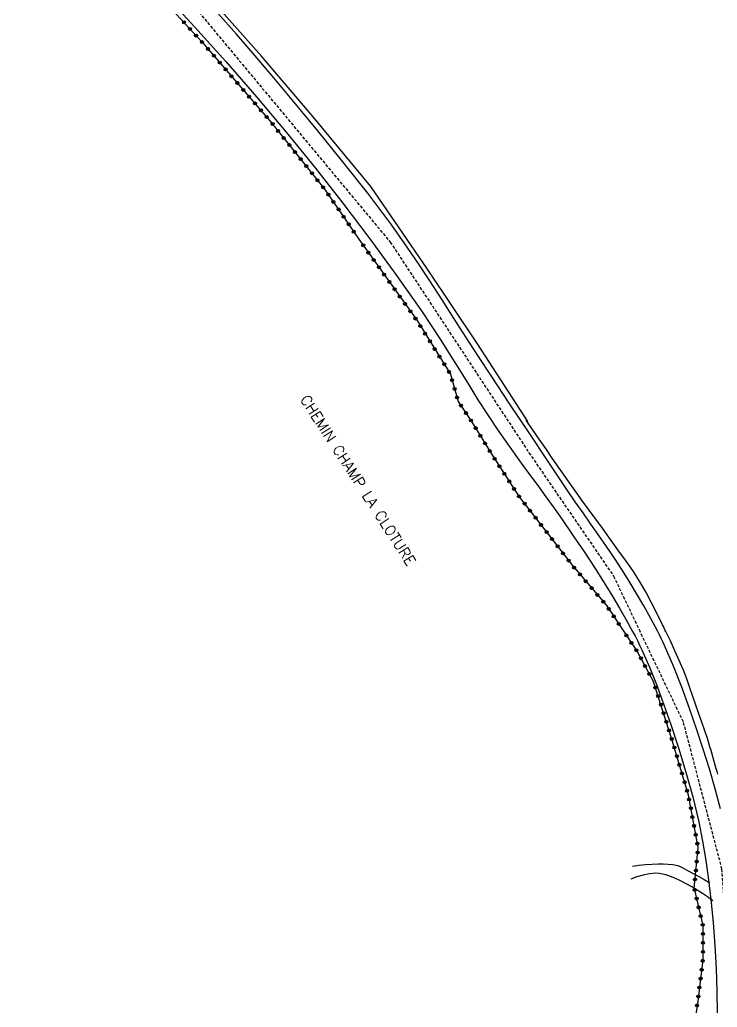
# Model space of a CAD drawing. Header units: millimetres. Extents: x 149000 to 150002, y 151999 to 153000.
# Drawn here: x 149386.9 to 149503.1, y 152608.3 to 152773 of the extents above; entities that cross this region are included whole.
import ezdxf

# ---------------------------------------------------------------- set-up
doc = ezdxf.new("R2010")
doc.units = ezdxf.units.MM
doc.linetypes.add('DASHED', pattern=[0.75, 0.5, -0.25])
doc.layers.get('0').update_dxf_attribs({"linetype": 'CONTINUOUS'})
for name, color, linetype in [('W0001', 6, 'DASHED'), ('W0008', 7, 'CONTINUOUS'), ('W0071', 7, 'CONTINUOUS'), ('w0211', 2, 'CONTINUOUS'), ('W0322', 7, 'CONTINUOUS'), ('w0323', 7, 'CONTINUOUS'), ('W0330', 7, 'CONTINUOUS'), ('W0989', 7, 'CONTINUOUS')]:
    doc.layers.add(name, color=color, linetype=linetype)
doc.styles.get("Standard").update_dxf_attribs({"font": 'romans.shx', "width": 0.85})

# ---------------------------------------------------------------- blocks, each defined once
blk = doc.blocks.new('t323o')
at = {"color": 0, "linetype": 'Continuous'}
for radius in [0.25, 0.15]:
    blk.add_circle((0, 0), radius, dxfattribs=at)
blk = doc.blocks.new('t322o')
at = {"color": 0, "linetype": 'Continuous'}
for radius in [0.25, 0.15]:
    blk.add_circle((0, 0), radius, dxfattribs=at)

msp = doc.modelspace()

# ---------------------------------------------------------------- linework, layer by layer
at = {"layer": 'W0001'}
for points in [[(149415.29, 152775.98), (149448.6, 152735.92), (149471.71, 152700.79), (149485.79, 152680.23), (149490.21, 152671)], [(149488.06, 152540.02), (149491.46, 152553.53), (149498.01, 152573.08), (149503.26, 152591.62), (149505.3, 152609.91), (149503.87, 152631.37), (149497.43, 152655.91), (149490.21, 152671)]]:
    msp.add_lwpolyline(points, dxfattribs=at)
at = {"layer": 'W0008'}
for points in [[(149397.21, 152791.1), (149399.25, 152789.17), (149401.26, 152787.23), (149403.26, 152785.27), (149405.24, 152783.29), (149407.98, 152780.45), (149410.67, 152777.57), (149413.34, 152774.67), (149416.02, 152771.77)], [(149493.16, 152671), (149492.04, 152673.13), (149490.87, 152675.24), (149489.65, 152677.32), (149488.4, 152679.38), (149487.19, 152681.32), (149485.94, 152683.23), (149484.65, 152685.13), (149483.35, 152687.01), (149482.04, 152688.88), (149480.72, 152690.75), (149479.42, 152692.63), (149478.13, 152694.52), (149474.92, 152699.31), (149471.72, 152704.11), (149468.53, 152708.92), (149465.34, 152713.73), (149463.29, 152716.86), (149461.26, 152720), (149459.24, 152723.15), (149457.22, 152726.3), (149455.19, 152729.45), (149453.12, 152732.57), (149451.01, 152735.66), (149448.84, 152738.72), (149444.84, 152744.07), (149440.71, 152749.31), (149436.5, 152754.49), (149432.26, 152759.64), (149429.2, 152763.32), (149426.11, 152766.97), (149422.98, 152770.59), (149419.81, 152774.18)], [(149416.02, 152771.77), (149421.2, 152766.02), (149426.29, 152760.17), (149431.27, 152754.24), (149436.15, 152748.23), (149440.71, 152742.4), (149445.17, 152736.49), (149449.53, 152730.5), (149453.79, 152724.45), (149455.42, 152722.02), (149457.02, 152719.56), (149458.58, 152717.08), (149460.12, 152714.6), (149461.66, 152712.11), (149463.21, 152709.62), (149464.79, 152707.16), (149466.41, 152704.72), (149467.73, 152702.81), (149469.07, 152700.93), (149470.43, 152699.05), (149471.8, 152697.18), (149473.18, 152695.32), (149474.54, 152693.45), (149475.89, 152691.57), (149477.22, 152689.67), (149479.09, 152686.95), (149480.95, 152684.22), (149482.76, 152681.46), (149484.51, 152678.66), (149485.66, 152676.77), (149486.8, 152674.86), (149487.91, 152672.94), (149488.98, 152671)], [(149488.98, 152671), (149489.38, 152670.24), (149489.77, 152669.48), (149490.15, 152668.72), (149490.52, 152667.95), (149491.85, 152664.93), (149493.07, 152661.87), (149494.2, 152658.77), (149495.27, 152655.65), (149496.6, 152651.6), (149497.85, 152647.52), (149498.99, 152643.4), (149499.99, 152639.25), (149500.63, 152636.03), (149501.16, 152632.8), (149501.61, 152629.55), (149501.99, 152626.3), (149502.38, 152622.47), (149502.69, 152618.64), (149502.9, 152614.8), (149503.02, 152610.96), (149503.06, 152607.32)], [(149503.63, 152641.4), (149502.75, 152644.74), (149501.79, 152648.05), (149500.75, 152651.33), (149499.66, 152654.6), (149498.43, 152658.16), (149497.16, 152661.7), (149495.79, 152665.22), (149494.28, 152668.67), (149494.01, 152669.26), (149493.73, 152669.84), (149493.45, 152670.42), (149493.16, 152671)]]:
    msp.add_lwpolyline(points, dxfattribs=at)
at = {"layer": 'W0071'}
for points in [[(149488.96, 152631.85), (149490.04, 152632.01), (149491.12, 152632.12), (149492.21, 152632.19), (149493.3, 152632.21), (149494.09, 152632.21), (149494.88, 152632.19), (149495.68, 152632.11), (149496.46, 152631.95), (149496.9, 152631.79), (149497.32, 152631.58), (149497.72, 152631.35), (149498.13, 152631.13), (149499.06, 152630.64), (149500, 152630.13), (149500.92, 152629.62), (149501.84, 152629.09)], [(149502.33, 152626.09), (149501.48, 152626.71), (149500.61, 152627.3), (149499.73, 152627.86), (149498.82, 152628.4), (149497.91, 152628.91), (149496.98, 152629.4), (149496.02, 152629.85), (149495.03, 152630.23), (149494.51, 152630.39), (149493.97, 152630.53), (149493.42, 152630.62), (149492.86, 152630.65), (149491.78, 152630.57), (149490.71, 152630.37), (149489.67, 152630.06), (149488.67, 152629.65)]]:
    msp.add_lwpolyline(points, dxfattribs=at)
at = {"layer": 'w0211'}
for points in [[(149494.5, 152671), (149494.37, 152671.27), (149494.24, 152671.53), (149494.1, 152671.8), (149493.97, 152672.07), (149493.06, 152673.91), (149492.14, 152675.75), (149491.17, 152677.57), (149490.14, 152679.36), (149488.99, 152681.15), (149487.78, 152682.89), (149486.53, 152684.61), (149485.29, 152686.33), (149484.75, 152687.09), (149484.21, 152687.84), (149483.66, 152688.59), (149483.11, 152689.34), (149482.56, 152690.09), (149482.01, 152690.83), (149481.46, 152691.58), (149480.92, 152692.34), (149479.58, 152694.22), (149478.24, 152696.11), (149476.92, 152698.01), (149475.59, 152699.9), (149474.5, 152701.49), (149473.4, 152703.07), (149472.32, 152704.66), (149471.23, 152706.25)], [(149503.18, 152647.21), (149503.05, 152647.63), (149502.92, 152648.05), (149502.74, 152648.67), (149502.57, 152649.28), (149502.39, 152649.9), (149502.22, 152650.52), (149502.04, 152651.14), (149501.86, 152651.75), (149501.68, 152652.37), (149501.49, 152652.98), (149501.02, 152654.41), (149500.53, 152655.84), (149500.03, 152657.26), (149499.53, 152658.68), (149499.03, 152660.14), (149498.53, 152661.61), (149498.01, 152663.07), (149497.46, 152664.52), (149496.76, 152666.16), (149496.03, 152667.78), (149495.27, 152669.4), (149494.5, 152671)]]:
    msp.add_lwpolyline(points, dxfattribs=at)
at = {"layer": 'W0322'}
for points in [[(149443.34, 152736.43), (149453.05, 152722.84), (149458.61, 152713.9), (149459.92, 152709.34), (149462.14, 152706), (149465.63, 152700.31), (149470.08, 152693.46), (149478.96, 152681.96), (149484.68, 152675.24), (149487.51, 152671)], [(149487.51, 152671), (149489.75, 152667.64), (149492.48, 152662.56)], [(149499.25, 152628.11), (149500.68, 152621.93), (149500.7, 152616.24), (149499.83, 152609.28), (149498.51, 152600.75), (149496.4, 152592.15), (149493.08, 152581.94), (149488.28, 152571.48), (149485.51, 152565.16), (149481.28, 152556.3), (149478.24, 152551.08), (149475.22, 152548.71), (149467.2, 152547.29), (149461.35, 152547.18), (149451.25, 152544.94)]]:
    msp.add_lwpolyline(points, dxfattribs=at)
at = {"layer": 'w0323'}
for points in [[(149399.37, 152787.54), (149409.31, 152777.89), (149417.28, 152769.24), (149428.83, 152755.8), (149437.71, 152744.69), (149443.36, 152736.43)], [(149499.23, 152628.14), (149499.89, 152634.94), (149498.27, 152643.68), (149495.48, 152653.17), (149492.48, 152662.56)]]:
    msp.add_lwpolyline(points, dxfattribs=at)
at = {"layer": 'W0330'}
msp.add_lwpolyline([(149471.4, 152706.01), (149471.54, 152705.98), (149463.15, 152718.95), (149454.82, 152731.41), (149445.34, 152745.18), (149435.73, 152756.83), (149427.14, 152766.93), (149418.26, 152777.02), (149407.9, 152787.03), (149399.5, 152794.71), (149386.86, 152805.76)], dxfattribs=at)

# ---------------------------------------------------------------- block references
at = {"layer": 'W0322'}
for p, rotation in [((149444.08, 152735.39), 305.5436591033691), ((149444.95, 152734.17), 305.5436591033691), ((149445.82, 152732.95), 305.5436591033691), ((149446.7, 152731.73), 305.5436591033691), ((149447.57, 152730.5), 305.5436591033691), ((149448.44, 152729.28), 305.5436591033691), ((149449.31, 152728.06), 305.5436591033691), ((149450.18, 152726.84), 305.5436591033691), ((149451.06, 152725.62), 305.5436591033691), ((149451.93, 152724.4), 305.5436591033691), ((149452.8, 152723.18), 305.5436591033691), ((149453.61, 152721.92), 301.9113328185647), ((149454.41, 152720.65), 301.9113328185647), ((149455.2, 152719.38), 301.9113328185647), ((149455.99, 152718.1), 301.9113328185647), ((149456.79, 152716.83), 301.9113328185647), ((149457.58, 152715.56), 301.9113328185647), ((149458.37, 152714.28), 301.9113328185647), ((149458.9, 152712.89), 286.0316721668883), ((149459.31, 152711.45), 286.0316721668883), ((149459.73, 152710.01), 286.0316721668883), ((149460.37, 152708.67), 303.6147409837321), ((149461.2, 152707.42), 303.6147409837321), ((149462.03, 152706.17), 303.6147409837321), ((149462.82, 152704.9), 301.5332958797779), ((149463.6, 152703.62), 301.5332958797779), ((149464.39, 152702.34), 301.5332958797779), ((149465.17, 152701.06), 301.5332958797779), ((149465.97, 152699.79), 302.9873856143343), ((149466.79, 152698.53), 302.9873856143343), ((149467.6, 152697.28), 302.9873856143343), ((149468.42, 152696.02), 302.9873856143343), ((149469.24, 152694.76), 302.9873856143343), ((149470.05, 152693.5), 302.9873856143343), ((149470.97, 152692.31), 307.677226803935), ((149471.88, 152691.12), 307.677226803935), ((149472.8, 152689.94), 307.677226803935), ((149473.72, 152688.75), 307.677226803935), ((149474.63, 152687.56), 307.677226803935), ((149475.55, 152686.38), 307.677226803935), ((149476.47, 152685.19), 307.677226803935), ((149477.38, 152684), 307.677226803935), ((149478.3, 152682.81), 307.677226803935), ((149479.23, 152681.64), 310.383079696033), ((149480.21, 152680.5), 310.383079696033), ((149481.18, 152679.35), 310.383079696033), ((149482.15, 152678.21), 310.383079696033), ((149483.12, 152677.07), 310.383079696033), ((149484.09, 152675.93), 310.383079696033), ((149485.01, 152674.74), 303.7248575998389), ((149485.84, 152673.5), 303.7248575998389), ((149486.67, 152672.25), 303.7248575998389), ((149487.95, 152670.33), 303.7248575997972), ((149488.79, 152669.08), 303.7248575997972), ((149489.62, 152667.84), 303.7248575997972), ((149490.35, 152666.53), 298.2421511704106), ((149491.06, 152665.21), 298.2421511704106), ((149491.77, 152663.88), 298.2421511704106), ((149499.3, 152627.9), 283.03995268124), ((149499.64, 152626.44), 283.03995268124), ((149499.98, 152624.98), 283.03995268124), ((149500.32, 152623.52), 283.03995268124), ((149500.65, 152622.06), 283.03995268124), ((149500.69, 152620.56), 270.110726069916), ((149500.69, 152619.06), 270.110726069916), ((149500.67, 152616.06), 262.8759966957703), ((149500.69, 152617.56), 270.110726069916), ((149500.49, 152614.57), 262.8759966957703), ((149500.3, 152613.09), 262.8759966957703), ((149500.11, 152611.6), 262.8759966957703), ((149499.93, 152610.11), 262.8759966957703), ((149499.72, 152608.62), 261.218997351225)]:
    msp.add_blockref('t322o', p, dxfattribs=dict(at, rotation=rotation))
at = {"layer": 'w0323'}
for p, rotation in [((149414.2, 152772.58), 312.6612195864064), ((149415.22, 152771.48), 312.6612195864064), ((149416.23, 152770.37), 312.6612195864064), ((149417.25, 152769.27), 312.6612195864064), ((149418.23, 152768.13), 310.6896950403319), ((149419.21, 152767), 310.6896950403319), ((149420.18, 152765.86), 310.6896950403319), ((149421.16, 152764.72), 310.6896950403319), ((149422.14, 152763.58), 310.6896950403319), ((149423.12, 152762.45), 310.6896950403319), ((149424.1, 152761.31), 310.6896950403319), ((149425.07, 152760.17), 310.6896950403319), ((149426.05, 152759.04), 310.6896950403319), ((149427.03, 152757.9), 310.6896950403319), ((149428.01, 152756.76), 310.6896950403319), ((149428.98, 152755.62), 308.6226861461311), ((149429.91, 152754.45), 308.6226861461311), ((149430.85, 152753.27), 308.6226861461311), ((149431.79, 152752.1), 308.6226861461311), ((149432.72, 152750.93), 308.6226861461311), ((149433.66, 152749.76), 308.6226861461311), ((149434.6, 152748.59), 308.6226861461311), ((149435.53, 152747.41), 308.6226861461311), ((149436.47, 152746.24), 308.6226861461311), ((149437.41, 152745.07), 308.6226861461311), ((149438.28, 152743.85), 304.3800962955676), ((149439.13, 152742.62), 304.3800962955676), ((149439.97, 152741.38), 304.3800962955676), ((149440.82, 152740.14), 304.3800962955676), ((149441.67, 152738.9), 304.3800962955676), ((149442.52, 152737.66), 304.3800962955676), ((149492.77, 152661.63), 107.7271755814129), ((149493.23, 152660.21), 107.7271755814129), ((149493.69, 152658.78), 107.7271755814129), ((149494.14, 152657.35), 107.7271755814129), ((149494.6, 152655.92), 107.7271755814129), ((149495.06, 152654.49), 107.7271755814129), ((149495.51, 152653.06), 106.3947684685699), ((149495.94, 152651.62), 106.3947684685699), ((149496.36, 152650.18), 106.3947684685699), ((149496.78, 152648.74), 106.3947684685699), ((149497.21, 152647.31), 106.3947684685699), ((149497.63, 152645.87), 106.3947684685699), ((149498.05, 152644.43), 106.3947684685699), ((149498.4, 152642.97), 100.5020415620043), ((149498.68, 152641.5), 100.5020415620043), ((149498.95, 152640.02), 100.5020415620043), ((149499.22, 152638.55), 100.5020415620043), ((149499.5, 152637.07), 100.5020415620043), ((149499.77, 152635.6), 100.5020415620043), ((149499.67, 152632.62), 84.43370320853927), ((149499.81, 152634.11), 84.43370320853927), ((149499.52, 152631.13), 84.43370320853927), ((149499.37, 152629.63), 84.43370320853927)]:
    msp.add_blockref('t323o', p, dxfattribs=dict(at, rotation=rotation))

# ---------------------------------------------------------------- texts
at = {"layer": 'W0989'}
msp.add_text('CHEMIN CHAMP LA CLOTURE', height=1.75, rotation=302.7532, dxfattribs=at).set_placement((149433.51, 152709.7))

doc.saveas('drawing.dxf')
